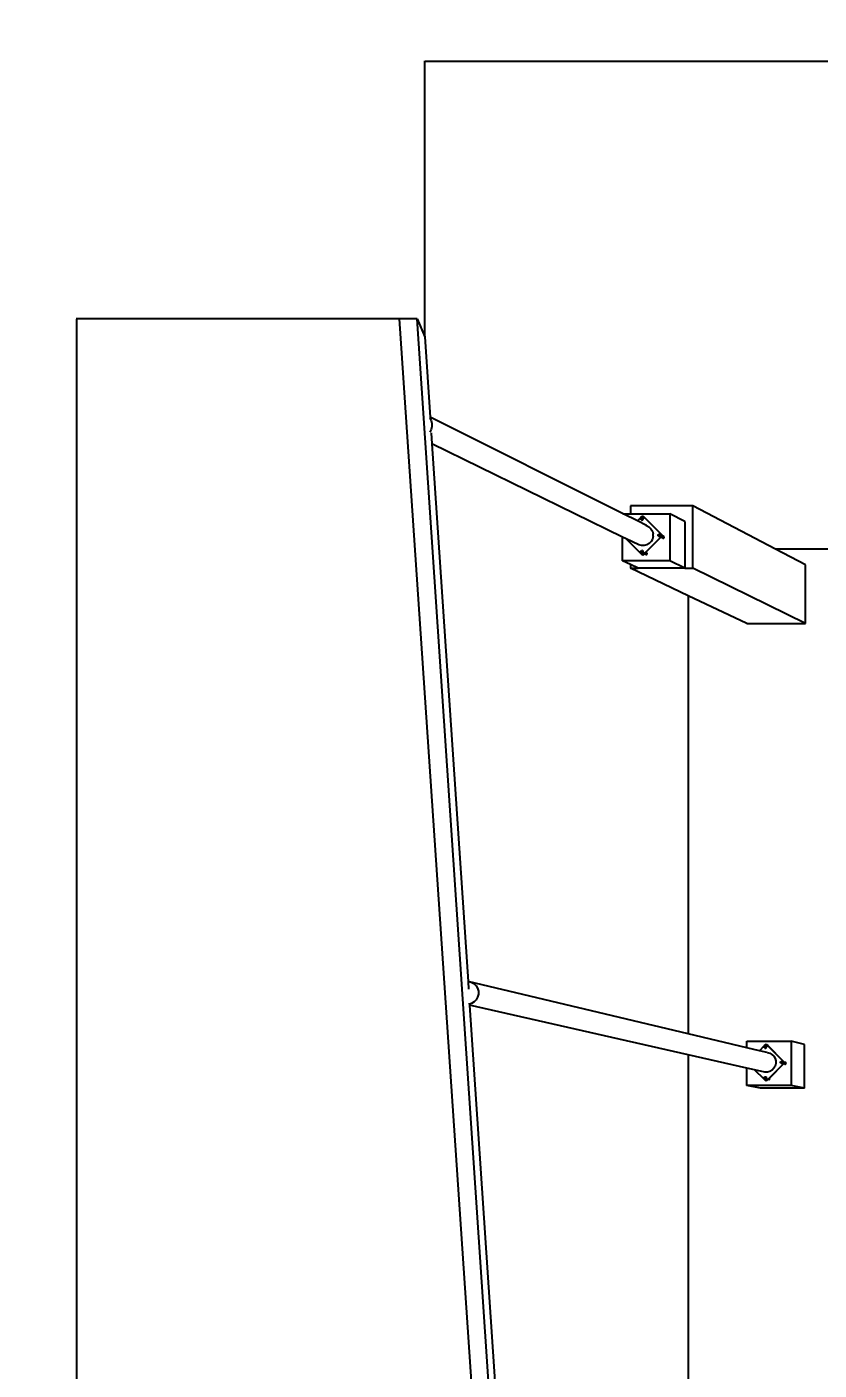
# Model space of a CAD drawing. Header units: inches. Extents: x -1152 to 1243, y -567 to 664.
# Drawn here: x -1152 to -790, y 48 to 664 of the extents above; entities that cross this region are included whole.
import ezdxf

# ---------------------------------------------------------------- set-up
doc = ezdxf.new("R2010")
doc.units = ezdxf.units.IN
doc.header["$MEASUREMENT"] = 0
doc.dimstyles.get("Standard").update_dxf_attribs({"dimtxt": 24, "dimasz": 0.18, "dimexe": 0.18, "dimexo": 0.0625, "dimgap": 0.09, "dimtad": 0, "dimtih": 1, "dimtoh": 1, "dimdec": 4, "dimzin": 0, "dimdsep": 46, "dimtxsty": 'Standard', "dimcen": 0.09, "dimclrd": 1, "dimclre": 1, "dimclrt": 1, "dimadec": 0, "dimazin": 0, "dimtfac": 1, "dimtdec": 4, "dimtofl": 0, "dimtmove": 0, "dimatfit": 3, "dimfxl": 1, "dimtolj": 1, "dimtzin": 0, "dimarcsym": 0})

# ---------------------------------------------------------------- blocks, each defined once
blk = doc.blocks.new('*D1')
at = {"color": 1, "lineweight": -2, "transparency": 16777216}
for p, q in [((-981.79, 529.86), (-1129.67, 529.86)), ((-1129.49, 529.68), (-1129.49, -5.25)), ((-1129.49, -564.36), (-1129.49, -29.43)), ((-897.36, -564.54), (-1129.67, -564.54))]:
    blk.add_line(p, q, dxfattribs=at)
at = {"color": 1, "transparency": 16777216}
for points in [[(-1129.52, 529.68), (-1129.46, 529.68), (-1129.49, 529.86)], [(-1129.52, -564.36), (-1129.46, -564.36), (-1129.49, -564.54)]]:
    blk.add_solid(points, dxfattribs=at)
at = {"layer": 'Defpoints', "color": 0, "transparency": 16777216}
for p in [(-981.72, 529.86), (-1129.49, -564.54), (-897.3, -564.54)]:
    blk.add_point(p, dxfattribs=at)
at = {"color": 1, "transparency": 16777216, "insert": (-1129.49, -17.34), "char_height": 24, "attachment_point": 5}
blk.add_mtext("\\A1;70'", dxfattribs=at)
blk = doc.blocks.new('*D2')
at = {"color": 1, "lineweight": -2, "transparency": 16777216}
for p, q in [((-970.13, 521.68), (-970.13, 647.97)), ((-969.95, 647.79), (-211.32, 647.79)), ((599.49, 647.79), (-159.14, 647.79)), ((599.67, 529.92), (599.67, 647.97))]:
    blk.add_line(p, q, dxfattribs=at)
at = {"color": 1, "transparency": 16777216}
for points in [[(-969.95, 647.82), (-969.95, 647.76), (-970.13, 647.79)], [(599.49, 647.82), (599.49, 647.76), (599.67, 647.79)]]:
    blk.add_solid(points, dxfattribs=at)
at = {"layer": 'Defpoints', "color": 0, "transparency": 16777216}
for p in [(599.67, 647.79), (599.67, 529.86), (-970.13, 521.62)]:
    blk.add_point(p, dxfattribs=at)
at = {"color": 1, "transparency": 16777216, "insert": (-185.23, 647.79), "char_height": 24, "attachment_point": 5}
blk.add_mtext("\\A1;97'", dxfattribs=at)

msp = doc.modelspace()

# ---------------------------------------------------------------- linework, layer by layer
for p, q in [((-907.35362, -566.54973), (-981.72459, 529.8555)), ((-973.62182, 529.8555), (-981.72459, 529.8555)), ((-899.86467, -566.54973), (-973.62182, 529.8555)), ((-973.62182, 529.8555), (-970.12633, 521.61805)), ((-970.12633, 521.61805), (-967.663, 484.87821)), ((-967.84937, 484.3264), (-967.21468, 483.25798)), ((-967.663, 484.87821), (-967.61824, 484.21074)), ((-879.33381, 440.61808), (-967.663, 484.87821)), ((-967.21468, 483.25798), (-966.83507, 481.90855)), ((-966.81765, 480.50685), (-967.16361, 479.14841)), ((-966.83507, 481.90855), (-966.81765, 480.50685)), ((-967.16361, 479.14841), (-967.84937, 477.92579)), ((-967.17451, 477.59255), (-966.83876, 472.58507)), ((-966.83876, 472.58507), (-950.33948, 226.50333)), ((-879.57574, 429.93142), (-966.83876, 472.58507)), ((-847.47569, 444.1898), (-876.02619, 444.1898)), ((-876.02619, 444.1898), (-876.02619, 440.61808)), ((-847.47569, 415.6393), (-847.47569, 444.1898)), ((-809.66593, 424.37246), (-847.47569, 444.1898)), ((-879.46628, 440.61808), (-879.33381, 440.61808)), ((-879.33381, 440.61808), (-876.02619, 440.61808)), ((-872.78909, 437.33863), (-879.33381, 440.61808)), ((-876.02619, 440.61808), (-857.98816, 440.61808)), ((-872.83297, 437.29475), (-872.78909, 437.33863)), ((-872.78909, 437.33863), (-871.20309, 438.92464)), ((-868.61748, 435.24832), (-872.78909, 437.33863)), ((-871.21699, 438.19744), (-871.20219, 438.30986)), ((-871.20219, 438.08502), (-871.21699, 438.19744)), ((-871.20309, 438.92464), (-870.402, 439.72572)), ((-871.20309, 438.92464), (-870.96845, 438.7446)), ((-871.20219, 438.30986), (-871.1588, 438.41462)), ((-871.1588, 437.98026), (-871.20219, 438.08502)), ((-871.1588, 438.41462), (-871.08977, 438.50458)), ((-871.08977, 437.8903), (-871.1588, 437.98026)), ((-871.08977, 438.50458), (-870.99981, 438.57361)), ((-870.99981, 437.82128), (-871.08977, 437.8903)), ((-870.99981, 438.57361), (-870.89505, 438.617)), ((-870.90089, 437.77155), (-870.99981, 437.82128)), ((-870.92567, 437.79057), (-870.99981, 437.82128)), ((-870.97989, 437.81303), (-870.90855, 437.75829)), ((-870.96845, 438.7446), (-870.69522, 438.63142)), ((-870.90089, 437.77155), (-870.92567, 437.79057)), ((-870.89505, 437.77788), (-870.92567, 437.79057)), ((-870.90855, 437.75829), (-870.80011, 437.71337)), ((-870.79614, 437.72817), (-870.90089, 437.77155)), ((-870.89505, 438.617), (-870.78263, 438.6318)), ((-870.78263, 437.76308), (-870.89505, 437.77788)), ((-870.80011, 437.71337), (-870.68374, 437.69805)), ((-870.68374, 437.71337), (-870.79614, 437.72817)), ((-870.78263, 438.6318), (-870.67021, 438.617)), ((-870.67021, 437.77788), (-870.78263, 437.76308)), ((-870.69522, 438.63142), (-870.402, 438.59282)), ((-870.57133, 437.72817), (-870.68374, 437.71337)), ((-870.68374, 437.69805), (-870.56736, 437.71337)), ((-870.68374, 437.71031), (-870.68374, 437.71337)), ((-870.68374, 437.69805), (-870.68374, 437.71031)), ((-870.67021, 438.617), (-870.6275, 438.59931)), ((-870.56545, 437.82128), (-870.67021, 437.77788)), ((-870.5782, 438.59282), (-870.6275, 438.59931)), ((-870.6275, 438.59931), (-870.56545, 438.57361)), ((-870.46976, 438.5479), (-870.5782, 438.59282)), ((-870.46976, 437.76912), (-870.57133, 437.72817)), ((-870.56736, 437.71337), (-870.45892, 437.75829)), ((-870.46658, 438.5238), (-870.56545, 438.57361)), ((-870.56545, 438.57361), (-870.54037, 438.55436)), ((-870.47549, 437.8903), (-870.56545, 437.82128)), ((-870.54037, 438.55436), (-870.46658, 438.5238)), ((-870.54037, 438.55436), (-870.47549, 438.50458)), ((-870.47549, 438.50458), (-870.40647, 438.41462)), ((-870.45416, 437.9181), (-870.47549, 437.8903)), ((-870.37663, 438.47644), (-870.46976, 438.5479)), ((-870.37663, 437.84057), (-870.46976, 437.76912)), ((-870.46658, 438.5238), (-870.37663, 438.45478)), ((-870.45892, 437.75829), (-870.3658, 437.82974)), ((-870.40647, 437.98026), (-870.45416, 437.9181)), ((-870.45416, 437.9181), (-870.37663, 437.84057)), ((-870.40647, 438.41462), (-870.36307, 438.30986)), ((-870.36307, 438.08502), (-870.40647, 437.98026)), ((-870.35409, 439.70151), (-870.402, 439.72572)), ((-870.402, 439.72572), (-869.60092, 438.92464)), ((-870.402, 439.72572), (-870.402, 438.59889)), ((-870.402, 438.59282), (-870.10879, 438.63142)), ((-870.30518, 438.38332), (-870.37663, 438.47644)), ((-870.37663, 438.45478), (-870.30762, 438.36483)), ((-870.37663, 437.84057), (-870.30518, 437.93369)), ((-870.29435, 438.37249), (-870.3658, 438.46561)), ((-870.3658, 437.82974), (-870.29435, 437.92286)), ((-870.36307, 438.30986), (-870.34827, 438.19744)), ((-870.34827, 438.19744), (-870.36307, 438.08502)), ((-870.35409, 439.70151), (-869.55306, 438.90048)), ((-870.30762, 438.36483), (-870.26423, 438.26008)), ((-870.26026, 438.27488), (-870.30518, 438.38332)), ((-870.30518, 437.93369), (-870.26601, 438.02826)), ((-870.24943, 438.26405), (-870.29435, 438.37249)), ((-870.29435, 437.92286), (-870.25069, 438.02826)), ((-870.26601, 438.02826), (-870.26423, 438.03527)), ((-870.26423, 438.26008), (-870.24943, 438.14768)), ((-870.24943, 438.14768), (-870.26423, 438.03527)), ((-870.26423, 438.03527), (-870.26026, 438.04214)), ((-870.24494, 438.15851), (-870.26026, 438.27488)), ((-870.26026, 438.04214), (-870.24494, 438.15851)), ((-870.25069, 438.02826), (-870.24943, 438.0313)), ((-870.23411, 438.14768), (-870.24943, 438.26405)), ((-870.24943, 438.0313), (-870.23411, 438.14768)), ((-870.10879, 438.63142), (-869.83555, 438.7446)), ((-869.83555, 438.7446), (-869.60092, 438.92464)), ((-869.60092, 438.92464), (-862.11765, 431.44137)), ((-869.55306, 438.90048), (-869.60092, 438.92464)), ((-869.55306, 438.90048), (-862.0702, 431.41762)), ((-857.98816, 440.61808), (-857.98816, 419.03049)), ((-851.0445, 437.05217), (-857.98816, 440.61808)), ((-851.0445, 437.05217), (-851.0445, 415.6393)), ((-868.88362, 435.3161), (-868.61748, 435.24832)), ((-868.61748, 435.24832), (-867.52283, 434.63433)), ((-867.52283, 434.63433), (-866.62438, 433.75795)), ((-866.62438, 433.75795), (-865.98338, 432.67889)), ((-865.98338, 432.67889), (-865.6435, 431.4707)), ((-865.6279, 430.21571), (-865.6435, 431.4707)), ((-863.38203, 430.80863), (-863.36723, 430.92105)), ((-863.36723, 430.69621), (-863.38203, 430.80863)), ((-863.36723, 430.92105), (-863.32383, 431.02581)), ((-863.32383, 430.59146), (-863.36723, 430.69621)), ((-863.32383, 431.02581), (-863.25481, 431.11577)), ((-863.25481, 430.5015), (-863.32383, 430.59146)), ((-863.25481, 431.11577), (-863.16485, 431.1848)), ((-863.16485, 431.1848), (-863.06009, 431.22819)), ((-863.06009, 431.22819), (-862.94767, 431.24299)), ((-862.94767, 431.24299), (-862.83525, 431.22819)), ((-862.83525, 431.22819), (-862.7951, 431.21156)), ((-862.74413, 431.20485), (-862.7951, 431.21156)), ((-862.7951, 431.21156), (-862.73049, 431.1848)), ((-862.63568, 431.15993), (-862.74413, 431.20485)), ((-862.63251, 431.13583), (-862.73049, 431.1848)), ((-862.73049, 431.1848), (-862.70675, 431.16658)), ((-862.70675, 431.16658), (-862.63251, 431.13583)), ((-862.70675, 431.16658), (-862.64053, 431.11577)), ((-862.64053, 431.11577), (-862.57151, 431.02581)), ((-862.57151, 430.59146), (-862.64053, 430.5015)), ((-862.54256, 431.08848), (-862.63568, 431.15993)), ((-862.63251, 431.13583), (-862.54256, 431.06681)), ((-862.57151, 431.02581), (-862.52811, 430.92105)), ((-862.52811, 430.69621), (-862.57151, 430.59146)), ((-862.47111, 430.99536), (-862.54256, 431.08848)), ((-862.54256, 431.06681), (-862.47354, 430.97686)), ((-862.47111, 430.54573), (-862.54256, 430.45261)), ((-862.46028, 430.98452), (-862.53173, 431.07764)), ((-862.53173, 430.44177), (-862.46028, 430.53489)), ((-862.52811, 430.92105), (-862.51331, 430.80863)), ((-862.51331, 430.80863), (-862.52811, 430.69621)), ((-862.47354, 430.97686), (-862.43016, 430.87211)), ((-862.42619, 430.88691), (-862.47111, 430.99536)), ((-862.44524, 430.60817), (-862.47111, 430.54573)), ((-862.41536, 430.87608), (-862.46028, 430.98452)), ((-862.46028, 430.53489), (-862.41662, 430.64029)), ((-862.43262, 430.76833), (-862.44947, 430.64029)), ((-862.44947, 430.64029), (-862.44524, 430.60817)), ((-862.43194, 430.64029), (-862.44524, 430.60817)), ((-862.44524, 430.60817), (-862.41087, 430.34707)), ((-862.43194, 430.64029), (-862.4434, 430.64029)), ((-862.43016, 430.6473), (-862.43194, 430.64029)), ((-862.41662, 430.64029), (-862.43194, 430.64029)), ((-862.43016, 430.87211), (-862.42455, 430.82956)), ((-862.41536, 430.75971), (-862.43016, 430.6473)), ((-862.43016, 430.6473), (-862.42619, 430.65417)), ((-862.4216, 430.85202), (-862.42619, 430.88691)), ((-862.42619, 430.65417), (-862.41087, 430.77054)), ((-862.4216, 430.85202), (-862.42455, 430.82956)), ((-862.42455, 430.82956), (-862.41536, 430.75971)), ((-862.41087, 430.9335), (-862.4216, 430.85202)), ((-862.41087, 430.77054), (-862.4216, 430.85202)), ((-862.41662, 430.64029), (-862.41536, 430.64333)), ((-861.31657, 430.64029), (-862.41662, 430.64029)), ((-862.40004, 430.75971), (-862.41536, 430.87608)), ((-862.41536, 430.64333), (-862.40004, 430.75971)), ((-862.29769, 431.20674), (-862.41087, 430.9335)), ((-862.11765, 431.44137), (-862.29769, 431.20674)), ((-862.11765, 431.44137), (-861.31657, 430.64029)), ((-862.0702, 431.41762), (-862.11765, 431.44137)), ((-861.4097, 430.54716), (-862.07801, 429.87885)), ((-862.0702, 431.41762), (-861.26916, 430.61658)), ((-861.31657, 430.64029), (-861.4097, 430.54716)), ((-861.36228, 430.52346), (-861.4097, 430.54716)), ((-861.26916, 430.61658), (-861.36228, 430.52346)), ((-861.26916, 430.61658), (-861.31657, 430.64029)), ((-879.57574, 419.03049), (-879.57574, 429.93142)), ((-878.01634, 429.1692), (-879.57574, 429.93142)), ((-871.20309, 422.35594), (-878.01634, 429.1692)), ((-872.18653, 426.31962), (-878.01634, 429.1692)), ((-870.97026, 426.00987), (-872.18653, 426.31962)), ((-869.71527, 426.02546), (-870.97026, 426.00987)), ((-868.50708, 426.36535), (-869.71527, 426.02546)), ((-862.11765, 429.83921), (-868.96599, 422.99087)), ((-862.0702, 429.81555), (-868.91816, 422.96759)), ((-867.42802, 427.00635), (-868.50708, 426.36535)), ((-866.55164, 427.90479), (-867.42802, 427.00635)), ((-865.93765, 428.99944), (-866.55164, 427.90479)), ((-865.6279, 430.21571), (-865.93765, 428.99944)), ((-863.16485, 430.43247), (-863.25481, 430.5015)), ((-863.1287, 430.41444), (-863.16485, 430.43247)), ((-863.13735, 430.42108), (-863.16485, 430.43247)), ((-863.14449, 430.42403), (-863.07448, 430.37032)), ((-863.13735, 430.42108), (-863.1287, 430.41444)), ((-863.09027, 430.40158), (-863.13735, 430.42108)), ((-863.1287, 430.41444), (-863.08531, 430.38115)), ((-863.06682, 430.38359), (-863.1287, 430.41444)), ((-863.06682, 430.38359), (-863.09027, 430.40158)), ((-863.06009, 430.38908), (-863.09027, 430.40158)), ((-863.08531, 430.38115), (-862.97687, 430.33623)), ((-863.07448, 430.37032), (-862.96604, 430.3254)), ((-862.96207, 430.3402), (-863.06682, 430.38359)), ((-862.94767, 430.37428), (-863.06009, 430.38908)), ((-862.97687, 430.33623), (-862.8605, 430.32091)), ((-862.96604, 430.3254), (-862.84967, 430.31008)), ((-862.84967, 430.3254), (-862.96207, 430.3402)), ((-862.83525, 430.38908), (-862.94767, 430.37428)), ((-862.8605, 430.32091), (-862.84967, 430.32234)), ((-862.84967, 430.3254), (-862.84967, 430.38718)), ((-862.73726, 430.3402), (-862.84967, 430.3254)), ((-862.84967, 430.32234), (-862.74413, 430.33623)), ((-862.84967, 430.32234), (-862.84967, 430.3254)), ((-862.84967, 430.31008), (-862.73329, 430.3254)), ((-862.84967, 430.31008), (-862.84967, 430.32234)), ((-862.73049, 430.43247), (-862.83525, 430.38908)), ((-862.74413, 430.33623), (-862.73726, 430.3402)), ((-862.63568, 430.38115), (-862.73726, 430.3402)), ((-862.73329, 430.3254), (-862.62485, 430.37032)), ((-862.64053, 430.5015), (-862.73049, 430.43247)), ((-862.63568, 430.38115), (-862.54256, 430.45261)), ((-862.62485, 430.37032), (-862.53173, 430.44177)), ((-862.41087, 430.34707), (-862.29769, 430.07384)), ((-862.29769, 430.07384), (-862.11765, 429.83921)), ((-862.10108, 429.85578), (-862.11765, 429.83921)), ((-862.0702, 429.81555), (-862.11765, 429.83921)), ((-862.07801, 429.87885), (-862.10108, 429.85578)), ((-862.10108, 429.85578), (-862.0702, 429.81555)), ((-862.03056, 429.85519), (-862.07801, 429.87885)), ((-862.03056, 429.85519), (-862.0702, 429.81555)), ((-861.36228, 430.52346), (-862.03056, 429.85519)), ((-861.18941, 429.43575), (-862.03056, 429.85519)), ((-861.40629, 429.76779), (-861.39844, 429.70817)), ((-861.39844, 429.70817), (-861.37591, 429.65377)), ((-860.74077, 430.21282), (-861.36228, 430.52346)), ((-861.18941, 430.21282), (-861.23077, 430.18108)), ((-861.22342, 429.46185), (-861.18941, 429.43575)), ((-861.12794, 430.23828), (-861.18941, 430.21282)), ((-861.18941, 429.43575), (-861.08121, 429.39093)), ((-861.08121, 429.39093), (-860.96509, 429.37564)), ((-860.96509, 430.27293), (-861.01286, 430.26664)), ((-860.84897, 430.25764), (-860.96509, 430.27293)), ((-860.96509, 429.37564), (-860.84897, 429.39093)), ((-860.74077, 430.21282), (-860.84897, 430.25764)), ((-860.84897, 429.39093), (-860.74077, 429.43575)), ((-860.64785, 430.14152), (-860.74077, 430.21282)), ((-860.74077, 429.43575), (-860.64785, 429.50705)), ((-860.57656, 430.04861), (-860.64785, 430.14152)), ((-860.64785, 429.50705), (-860.57646, 429.59996)), ((-860.53174, 429.9404), (-860.57656, 430.04861)), ((-860.57646, 429.59996), (-860.53183, 429.70821)), ((-860.53183, 429.70821), (-860.51645, 429.82429)), ((-860.51645, 429.82429), (-860.53174, 429.9404)), ((-857.98816, 419.03049), (-879.57574, 419.03049)), ((-876.02619, 417.33948), (-879.57574, 419.03049)), ((-871.22782, 423.38156), (-871.21302, 423.49398)), ((-871.21302, 423.26914), (-871.22782, 423.38156)), ((-871.21302, 423.49398), (-871.16963, 423.59873)), ((-871.16963, 423.16438), (-871.21302, 423.26914)), ((-870.96845, 422.53598), (-871.20309, 422.35594)), ((-870.402, 421.55486), (-871.20309, 422.35594)), ((-871.16963, 423.59873), (-871.1006, 423.68869)), ((-871.1006, 423.07442), (-871.16963, 423.16438)), ((-871.1006, 423.68869), (-871.01064, 423.75772)), ((-871.01064, 423.00539), (-871.1006, 423.07442)), ((-871.01064, 423.75772), (-870.90589, 423.80111)), ((-870.98596, 422.99517), (-871.01064, 423.00539)), ((-870.9797, 422.99036), (-871.01064, 423.00539)), ((-870.98596, 422.99517), (-870.9797, 422.99036)), ((-870.93174, 422.97271), (-870.98596, 422.99517)), ((-870.9797, 422.99036), (-870.91939, 422.94408)), ((-870.91172, 422.95735), (-870.9797, 422.99036)), ((-870.69522, 422.64915), (-870.96845, 422.53598)), ((-870.91172, 422.95735), (-870.93174, 422.97271)), ((-870.90589, 422.962), (-870.93174, 422.97271)), ((-870.91939, 422.94408), (-870.81094, 422.89916)), ((-870.80698, 422.91396), (-870.91172, 422.95735)), ((-870.90589, 423.80111), (-870.79347, 423.81591)), ((-870.79347, 422.9472), (-870.90589, 422.962)), ((-870.81094, 422.89916), (-870.69457, 422.88384)), ((-870.69457, 422.89916), (-870.80698, 422.91396)), ((-870.79347, 423.81591), (-870.68105, 423.80111)), ((-870.68105, 422.962), (-870.79347, 422.9472)), ((-870.402, 422.68776), (-870.69522, 422.64915)), ((-870.69457, 422.89916), (-870.69457, 422.96022)), ((-870.58216, 422.91396), (-870.69457, 422.89916)), ((-870.69457, 422.88384), (-870.5782, 422.89916)), ((-870.69457, 422.88384), (-870.69457, 422.89916)), ((-870.68105, 423.80111), (-870.57629, 423.75772)), ((-870.57629, 423.00539), (-870.68105, 422.962)), ((-870.47742, 422.95735), (-870.58216, 422.91396)), ((-870.5782, 422.89916), (-870.46976, 422.94408)), ((-870.47742, 423.70959), (-870.57629, 423.75772)), ((-870.57629, 423.75772), (-870.55598, 423.74213)), ((-870.48633, 423.07442), (-870.57629, 423.00539)), ((-870.55598, 423.74213), (-870.47742, 423.70959)), ((-870.55598, 423.74213), (-870.48633, 423.68869)), ((-870.48633, 423.68869), (-870.4173, 423.59873)), ((-870.4173, 423.16438), (-870.48633, 423.07442)), ((-870.47742, 423.70959), (-870.38747, 423.64058)), ((-870.38747, 423.02637), (-870.47742, 422.95735)), ((-870.46976, 422.94408), (-870.37663, 423.01554)), ((-870.4173, 423.59873), (-870.37391, 423.49398)), ((-870.37391, 423.26914), (-870.4173, 423.16438)), ((-870.10879, 422.64915), (-870.402, 422.68776)), ((-870.38965, 421.56721), (-870.402, 421.55486)), ((-870.35409, 421.53165), (-870.402, 421.55486)), ((-869.63602, 422.32084), (-870.38965, 421.56721)), ((-870.35409, 421.53165), (-870.38965, 421.56721)), ((-870.38747, 423.64058), (-870.31845, 423.55063)), ((-870.31845, 423.11632), (-870.38747, 423.02637)), ((-870.30518, 423.55829), (-870.37663, 423.65141)), ((-870.37663, 423.01554), (-870.30518, 423.10866)), ((-870.37663, 423.01554), (-870.37663, 421.55486)), ((-870.37391, 423.49398), (-870.35911, 423.38156)), ((-870.35911, 423.38156), (-870.37391, 423.26914)), ((-869.58815, 422.2976), (-870.35409, 421.53165)), ((-870.31845, 423.55063), (-870.27506, 423.44588)), ((-870.27506, 423.22107), (-870.31845, 423.11632)), ((-870.26026, 423.44985), (-870.30518, 423.55829)), ((-870.30518, 423.10866), (-870.26026, 423.2171)), ((-870.27506, 423.44588), (-870.26026, 423.33347)), ((-870.26026, 423.33347), (-870.27506, 423.22107)), ((-870.24494, 423.33347), (-870.26026, 423.44985)), ((-870.26026, 423.2171), (-870.24494, 423.33347)), ((-869.83555, 422.53598), (-870.10879, 422.64915)), ((-869.60092, 422.35594), (-869.83555, 422.53598)), ((-869.60092, 422.35594), (-869.63602, 422.32084)), ((-869.58815, 422.2976), (-869.63602, 422.32084)), ((-869.59329, 422.36357), (-869.60092, 422.35594)), ((-869.55306, 422.33269), (-869.60092, 422.35594)), ((-868.96599, 422.99087), (-869.59329, 422.36357)), ((-869.55306, 422.33269), (-869.59329, 422.36357)), ((-869.55306, 422.33269), (-869.58815, 422.2976)), ((-869.00627, 422.01502), (-869.58815, 422.2976)), ((-868.91816, 422.96759), (-869.55306, 422.33269)), ((-869.22379, 422.45524), (-869.23059, 422.40355)), ((-869.23059, 422.40355), (-869.22194, 422.33779)), ((-869.09919, 422.72079), (-869.13737, 422.67103)), ((-869.12692, 422.12246), (-869.09919, 422.08632)), ((-869.05506, 422.75465), (-869.09919, 422.72079)), ((-869.09919, 422.08632), (-869.00627, 422.01502)), ((-869.00627, 422.01502), (-868.89807, 421.9702)), ((-868.91816, 422.96759), (-868.96599, 422.99087)), ((-868.89807, 422.83691), (-868.95344, 422.81397)), ((-868.55763, 422.79209), (-868.91816, 422.96759)), ((-868.83893, 422.84469), (-868.89807, 422.83691)), ((-868.89807, 421.9702), (-868.78195, 421.95491)), ((-868.78195, 421.95491), (-868.66584, 421.9702)), ((-868.66584, 422.83691), (-868.71715, 422.84366)), ((-868.55763, 422.79209), (-868.66584, 422.83691)), ((-868.66584, 421.9702), (-868.55763, 422.01502)), ((-868.46471, 422.72079), (-868.55763, 422.79209)), ((-868.55763, 422.01502), (-868.46471, 422.08632)), ((-868.39342, 422.62787), (-868.46471, 422.72079)), ((-868.46471, 422.08632), (-868.39342, 422.17923)), ((-868.3486, 422.51967), (-868.39342, 422.62787)), ((-868.39342, 422.17923), (-868.3486, 422.28744)), ((-868.33331, 422.40355), (-868.3486, 422.51967)), ((-868.3486, 422.28744), (-868.33331, 422.40355)), ((-851.0445, 415.6393), (-857.98816, 419.03049)), ((-662.20515, 424.37246), (-809.66593, 424.37246)), ((-795.94343, 417.18005), (-809.66593, 424.37246)), ((-876.02619, 417.33948), (-876.02619, 415.6393)), ((-872.45738, 415.6393), (-876.02619, 417.33948)), ((-876.02619, 415.6393), (-872.45738, 415.6393)), ((-849.5723, 403.08799), (-876.02619, 415.6393)), ((-851.0445, 415.6393), (-872.45738, 415.6393)), ((-851.0445, 415.6393), (-847.47569, 415.6393)), ((-795.94343, 390.36562), (-847.47569, 415.6393)), ((-795.94343, 390.36562), (-795.94343, 417.18005)), ((-849.5723, 403.08799), (-849.5723, 202.51967)), ((-822.75786, 390.36562), (-849.5723, 403.08799)), ((-822.75786, 390.36562), (-795.94343, 390.36562)), ((-950.33948, 226.50333), (-950.19173, 226.50517)), ((-950.33948, 226.50333), (-950.10277, 222.97287)), ((-950.19173, 226.50517), (-948.85819, 226.16555)), ((-849.5723, 202.51967), (-950.19173, 226.50517)), ((-948.85819, 226.16555), (-947.658, 225.49237)), ((-947.658, 225.49237), (-946.67293, 224.53148)), ((-946.67293, 224.53148), (-945.97012, 223.34839)), ((-945.97012, 223.34839), (-945.59747, 222.0237)), ((-945.59747, 222.0237), (-945.58037, 220.64771)), ((-950.06183, 216.05345), (-950.10277, 216.05294)), ((-948.73715, 216.4261), (-950.06183, 216.05345)), ((-949.63162, 215.9458), (-949.60986, 215.62129)), ((-849.5723, 192.90645), (-949.60986, 215.62129)), ((-949.60986, 215.62129), (-933.54329, -24.00669)), ((-947.55405, 217.12891), (-948.73715, 216.4261)), ((-946.59317, 218.11398), (-947.55405, 217.12891)), ((-945.91998, 219.31417), (-946.59317, 218.11398)), ((-945.58037, 220.64771), (-945.91998, 219.31417)), ((-822.6837, 196.11001), (-849.5723, 202.51967)), ((-822.6837, 199.15057), (-802.41884, 199.15057)), ((-822.6837, 196.11001), (-822.6837, 199.15057)), ((-817.01177, 194.75794), (-814.70756, 197.06215)), ((-814.70756, 197.06215), (-813.95566, 197.81405)), ((-814.70756, 197.06215), (-814.48733, 196.89317)), ((-814.48733, 196.89317), (-814.23088, 196.78694)), ((-813.91361, 197.80383), (-813.95566, 197.81405)), ((-813.95566, 197.81405), (-813.20377, 197.06215)), ((-813.95566, 197.81405), (-813.95566, 196.75641)), ((-813.91361, 197.80383), (-813.16175, 197.05197)), ((-813.68045, 196.78694), (-813.42399, 196.89317)), ((-813.42399, 196.89317), (-813.20377, 197.06215)), ((-813.20377, 197.06215), (-806.17997, 190.03835)), ((-813.16175, 197.05197), (-813.20377, 197.06215)), ((-813.16175, 197.05197), (-812.45876, 196.34898)), ((-802.41884, 199.15057), (-802.41884, 178.88571)), ((-796.31978, 197.63686), (-802.41884, 199.15057)), ((-796.31978, 177.52603), (-796.31978, 197.63686)), ((-849.5723, 192.90645), (-849.5723, -8.77611)), ((-822.6837, 186.80105), (-849.5723, 192.90645)), ((-817.01177, 194.75794), (-822.6837, 196.11001)), ((-813.4223, 193.90229), (-817.01177, 194.75794)), ((-814.71459, 196.35383), (-814.70069, 196.45935)), ((-814.70069, 196.24831), (-814.71459, 196.35383)), ((-814.70069, 196.45935), (-814.65997, 196.55767)), ((-814.65997, 196.14999), (-814.70069, 196.24831)), ((-814.65997, 196.55767), (-814.59518, 196.64211)), ((-814.59518, 196.06555), (-814.65997, 196.14999)), ((-814.59518, 196.64211), (-814.51074, 196.7069)), ((-814.51074, 196.00076), (-814.59518, 196.06555)), ((-814.51074, 196.7069), (-814.41242, 196.74762)), ((-814.41242, 195.96004), (-814.51074, 196.00076)), ((-814.43213, 195.9682), (-814.43111, 195.96742)), ((-814.43111, 195.96742), (-814.32933, 195.92526)), ((-814.41242, 196.74762), (-814.3069, 196.76151)), ((-814.3256, 195.93915), (-814.41242, 195.96004)), ((-814.35908, 195.95301), (-814.41242, 195.96004)), ((-814.3256, 195.93915), (-814.35908, 195.95301)), ((-814.3069, 195.94614), (-814.35908, 195.95301)), ((-814.32933, 195.92526), (-814.2201, 195.91088)), ((-814.2201, 195.92526), (-814.3256, 195.93915)), ((-814.3069, 196.76151), (-814.28216, 196.75826)), ((-814.20138, 195.96004), (-814.3069, 195.94614)), ((-814.23027, 196.76509), (-814.28216, 196.75826)), ((-814.28216, 196.75826), (-814.20138, 196.74762)), ((-814.23088, 196.78694), (-813.95566, 196.75071)), ((-814.12104, 196.75071), (-814.23027, 196.76509)), ((-814.2201, 195.92526), (-814.2201, 195.95757)), ((-814.11459, 195.93915), (-814.2201, 195.92526)), ((-814.2201, 195.91088), (-814.11087, 195.92526)), ((-814.2201, 195.92238), (-814.2201, 195.92526)), ((-814.2201, 195.91088), (-814.2201, 195.92238)), ((-814.11459, 196.72665), (-814.20138, 196.74762)), ((-814.20138, 196.74762), (-814.1676, 196.73363)), ((-814.10306, 196.00076), (-814.20138, 195.96004)), ((-814.1676, 196.73363), (-814.11459, 196.72665)), ((-814.1676, 196.73363), (-814.10306, 196.7069)), ((-814.01926, 196.70855), (-814.12104, 196.75071)), ((-814.11459, 196.72665), (-814.01628, 196.68593)), ((-814.01926, 195.97759), (-814.11459, 195.93915)), ((-814.11087, 195.92526), (-814.00909, 195.96742)), ((-814.10306, 196.7069), (-814.01862, 196.64211)), ((-814.01862, 196.06555), (-814.10306, 196.00076)), ((-813.93185, 196.64148), (-814.01926, 196.70855)), ((-813.93185, 196.04465), (-814.01926, 195.97759)), ((-814.01862, 196.64211), (-813.95383, 196.55767)), ((-813.99002, 196.10282), (-814.01862, 196.06555)), ((-814.01628, 196.68593), (-813.93185, 196.62115)), ((-814.00909, 195.96742), (-813.92168, 196.03448)), ((-813.95383, 196.14999), (-813.99002, 196.10282)), ((-813.99002, 196.10282), (-813.93185, 196.04465)), ((-813.95566, 196.75071), (-813.68045, 196.78694)), ((-813.95383, 196.55767), (-813.91311, 196.45935)), ((-813.91311, 196.24831), (-813.95383, 196.14999)), ((-813.86479, 196.55408), (-813.93185, 196.64148)), ((-813.93185, 196.62115), (-813.86707, 196.53672)), ((-813.93185, 196.04465), (-813.86479, 196.13206)), ((-813.85462, 196.54391), (-813.92168, 196.63131)), ((-813.92168, 196.03448), (-813.85462, 196.12189)), ((-813.91311, 196.45935), (-813.89921, 196.35383)), ((-813.89921, 196.35383), (-813.91311, 196.24831)), ((-813.86707, 196.53672), (-813.82635, 196.4384)), ((-813.82263, 196.45229), (-813.86479, 196.55408)), ((-813.86479, 196.13206), (-813.82802, 196.22081)), ((-813.81246, 196.44213), (-813.85462, 196.54391)), ((-813.85462, 196.12189), (-813.81364, 196.22081)), ((-813.82802, 196.22081), (-813.82635, 196.22739)), ((-813.82635, 196.4384), (-813.81246, 196.3329)), ((-813.81246, 196.3329), (-813.82635, 196.22739)), ((-813.82635, 196.22739), (-813.82263, 196.23384)), ((-813.80824, 196.34307), (-813.82263, 196.45229)), ((-813.82263, 196.23384), (-813.80824, 196.34307)), ((-813.81364, 196.22081), (-813.81246, 196.22367)), ((-813.79808, 196.3329), (-813.81246, 196.44213)), ((-813.81246, 196.22367), (-813.79808, 196.3329)), ((-813.4223, 193.90229), (-812.28071, 193.61156)), ((-812.44227, 196.345), (-812.45876, 196.34898)), ((-812.45876, 196.34898), (-812.45667, 196.34689)), ((-812.44227, 196.345), (-812.45667, 196.34689)), ((-812.45667, 196.34689), (-812.14257, 196.0328)), ((-812.3407, 196.30292), (-812.44227, 196.345)), ((-812.25347, 196.23599), (-812.3407, 196.30292)), ((-812.28071, 193.61156), (-811.25327, 193.03527)), ((-812.18654, 196.14877), (-812.25347, 196.23599)), ((-812.14447, 196.0472), (-812.18654, 196.14877)), ((-812.14257, 196.0328), (-812.14447, 196.0472)), ((-812.14257, 196.0328), (-806.13832, 190.02854)), ((-811.25327, 193.03527), (-810.40999, 192.2127)), ((-810.40999, 192.2127), (-809.80834, 191.19989)), ((-809.80834, 191.19989), (-809.48933, 190.06588)), ((-822.6837, 178.88571), (-822.6837, 186.80105)), ((-819.20883, 186.01203), (-822.6837, 186.80105)), ((-814.70756, 181.51076), (-819.20883, 186.01203)), ((-814.48903, 184.94034), (-819.20883, 186.01203)), ((-813.31109, 184.95498), (-814.48903, 184.94034)), ((-812.17708, 185.27399), (-813.31109, 184.95498)), ((-806.17997, 188.53456), (-812.31637, 182.39816)), ((-806.13832, 188.52482), (-812.28729, 182.37585)), ((-811.16428, 185.87564), (-812.17708, 185.27399)), ((-810.34171, 186.71892), (-811.16428, 185.87564)), ((-809.76542, 187.74636), (-810.34171, 186.71892)), ((-809.47469, 188.88795), (-809.76542, 187.74636)), ((-809.48933, 190.06588), (-809.47469, 188.88795)), ((-807.36074, 189.41874), (-807.34684, 189.52425)), ((-807.34684, 189.31322), (-807.36074, 189.41874)), ((-807.34684, 189.52425), (-807.30612, 189.62258)), ((-807.30612, 189.21489), (-807.34684, 189.31322)), ((-807.30612, 189.62258), (-807.24133, 189.70701)), ((-807.24133, 189.13046), (-807.30612, 189.21489)), ((-807.24133, 189.70701), (-807.15689, 189.7718)), ((-807.15689, 189.06567), (-807.24133, 189.13046)), ((-807.15689, 189.7718), (-807.05857, 189.81253)), ((-807.05857, 189.02494), (-807.15689, 189.06567)), ((-807.05857, 189.81253), (-806.95305, 189.82642)), ((-807.02518, 189.01712), (-807.05857, 189.02494)), ((-807.0373, 189.02214), (-807.05857, 189.02494)), ((-807.05838, 189.02492), (-806.97626, 188.9909)), ((-807.0373, 189.02214), (-807.02518, 189.01712)), ((-807.00376, 189.01773), (-807.0373, 189.02214)), ((-807.02518, 189.01712), (-806.98643, 189.00107)), ((-806.97254, 189.00479), (-807.02518, 189.01712)), ((-806.97254, 189.00479), (-807.00376, 189.01773)), ((-806.95305, 189.01105), (-807.00376, 189.01773)), ((-806.98643, 189.00107), (-806.8772, 188.98669)), ((-806.97626, 188.9909), (-806.86703, 188.97652)), ((-806.86703, 188.9909), (-806.97254, 189.00479)), ((-806.95305, 189.82642), (-806.93151, 189.82359)), ((-806.84753, 189.02494), (-806.95305, 189.01105)), ((-806.8772, 189.83074), (-806.93151, 189.82359)), ((-806.93151, 189.82359), (-806.84753, 189.81253)), ((-806.76797, 189.81636), (-806.8772, 189.83074)), ((-806.8772, 188.98669), (-806.86703, 188.98803)), ((-806.86703, 188.9909), (-806.86703, 189.02238)), ((-806.76153, 189.00479), (-806.86703, 188.9909)), ((-806.86703, 188.98803), (-806.76797, 189.00107)), ((-806.86703, 188.98803), (-806.86703, 188.9909)), ((-806.86703, 188.97652), (-806.75781, 188.9909)), ((-806.86703, 188.97652), (-806.86703, 188.98803)), ((-806.76153, 189.7923), (-806.84753, 189.81253)), ((-806.84753, 189.81253), (-806.816, 189.79947)), ((-806.74921, 189.06567), (-806.84753, 189.02494)), ((-806.816, 189.79947), (-806.76153, 189.7923)), ((-806.816, 189.79947), (-806.74921, 189.7718)), ((-806.66619, 189.7742), (-806.76797, 189.81636)), ((-806.76797, 189.00107), (-806.76153, 189.00479)), ((-806.76153, 189.7923), (-806.66321, 189.75157)), ((-806.66619, 189.04323), (-806.76153, 189.00479)), ((-806.75781, 188.9909), (-806.65602, 189.03306)), ((-806.74921, 189.7718), (-806.66477, 189.70701)), ((-806.66477, 189.13046), (-806.74921, 189.06567)), ((-806.57879, 189.70713), (-806.66619, 189.7742)), ((-806.66619, 189.04323), (-806.57879, 189.1103)), ((-806.66477, 189.70701), (-806.59998, 189.62258)), ((-806.59998, 189.21489), (-806.66477, 189.13046)), ((-806.66321, 189.75157), (-806.57879, 189.68679)), ((-806.65602, 189.03306), (-806.56862, 189.10013)), ((-806.59998, 189.62258), (-806.55926, 189.52425)), ((-806.55926, 189.31322), (-806.59998, 189.21489)), ((-806.51172, 189.61972), (-806.57879, 189.70713)), ((-806.57879, 189.68679), (-806.514, 189.60237)), ((-806.51172, 189.1977), (-806.57879, 189.1103)), ((-806.50155, 189.60956), (-806.56862, 189.69696)), ((-806.56862, 189.10013), (-806.50155, 189.18753)), ((-806.55926, 189.52425), (-806.54536, 189.41874)), ((-806.54536, 189.41874), (-806.55926, 189.31322)), ((-806.514, 189.60237), (-806.47328, 189.50405)), ((-806.46956, 189.51794), (-806.51172, 189.61972)), ((-806.48744, 189.25631), (-806.51172, 189.1977)), ((-806.45939, 189.50777), (-806.50155, 189.60956)), ((-806.50155, 189.18753), (-806.46058, 189.28646)), ((-806.46802, 189.46411), (-806.49141, 189.28646)), ((-806.49141, 189.28646), (-806.48744, 189.25631)), ((-806.47496, 189.28646), (-806.48744, 189.25631)), ((-806.48744, 189.25631), (-806.45518, 189.01124)), ((-806.47496, 189.28646), (-806.48571, 189.28646)), ((-806.47328, 189.29304), (-806.47496, 189.28646)), ((-806.46058, 189.28646), (-806.47496, 189.28646)), ((-806.47328, 189.50405), (-806.46802, 189.46411)), ((-806.45939, 189.39855), (-806.47328, 189.29304)), ((-806.47328, 189.29304), (-806.46956, 189.29949)), ((-806.46525, 189.48519), (-806.46956, 189.51794)), ((-806.46956, 189.29949), (-806.45518, 189.40871)), ((-806.46525, 189.48519), (-806.46802, 189.46411)), ((-806.46802, 189.46411), (-806.45939, 189.39855)), ((-806.45518, 189.56167), (-806.46525, 189.48519)), ((-806.45518, 189.40871), (-806.46525, 189.48519)), ((-806.46058, 189.28646), (-806.45939, 189.28932)), ((-805.42807, 189.28646), (-806.46058, 189.28646)), ((-806.44501, 189.39855), (-806.45939, 189.50777)), ((-806.45939, 189.28932), (-806.44501, 189.39855)), ((-806.34895, 189.81813), (-806.45518, 189.56167)), ((-806.45518, 189.01124), (-806.34895, 188.75479)), ((-806.17997, 190.03835), (-806.34895, 189.81813)), ((-806.34895, 188.75479), (-806.17997, 188.53456)), ((-806.17997, 190.03835), (-805.42807, 189.28646)), ((-806.13832, 190.02854), (-806.17997, 190.03835)), ((-806.16063, 188.5539), (-806.17997, 188.53456)), ((-806.13832, 188.52482), (-806.17997, 188.53456)), ((-805.95502, 188.75951), (-806.16063, 188.5539)), ((-806.16063, 188.5539), (-806.13832, 188.52482)), ((-806.13832, 190.02854), (-805.66713, 189.55735)), ((-805.91338, 188.74976), (-806.13832, 188.52482)), ((-805.62514, 189.08939), (-805.95502, 188.75951)), ((-805.91338, 188.74976), (-805.95502, 188.75951)), ((-805.63293, 189.0302), (-805.91338, 188.74976)), ((-805.32237, 188.61134), (-805.91338, 188.74976)), ((-805.10437, 189.42494), (-805.66713, 189.55735)), ((-805.66713, 189.55735), (-805.38646, 189.27668)), ((-805.63293, 189.0302), (-805.63452, 189.01814)), ((-805.63452, 189.01814), (-805.63096, 188.99109)), ((-805.38646, 189.27668), (-805.63293, 189.0302)), ((-805.62514, 189.08939), (-805.63293, 189.0302)), ((-805.42807, 189.28646), (-805.62514, 189.08939)), ((-805.48547, 188.70062), (-805.42394, 188.65341)), ((-805.42394, 189.38287), (-805.44279, 189.36841)), ((-805.38646, 189.27668), (-805.42807, 189.28646)), ((-805.32237, 189.42494), (-805.42394, 189.38287)), ((-805.42394, 188.65341), (-805.32237, 188.61134)), ((-805.21337, 189.43929), (-805.32237, 189.42494)), ((-805.32237, 188.61134), (-805.21337, 188.59699)), ((-805.10437, 189.42494), (-805.21337, 189.43929)), ((-805.21337, 188.59699), (-805.10458, 188.61139)), ((-805.10458, 188.61139), (-805.05358, 188.63238)), ((-805.00279, 189.38287), (-805.10437, 189.42494)), ((-805.05358, 188.63238), (-805.00279, 188.65336)), ((-804.91557, 189.31594), (-805.00279, 189.38287)), ((-805.00279, 188.65336), (-804.91557, 188.72034)), ((-804.84864, 189.22872), (-804.91557, 189.31594)), ((-804.91557, 188.72034), (-804.84864, 188.80756)), ((-804.80657, 189.12714), (-804.84864, 189.22872)), ((-804.84864, 188.80756), (-804.80657, 188.90914)), ((-804.79222, 189.01814), (-804.80657, 189.12714)), ((-804.80657, 188.90914), (-804.79222, 189.01814)), ((-816.43061, 177.52603), (-822.6837, 178.88571)), ((-802.41884, 178.88571), (-822.6837, 178.88571)), ((-814.72476, 182.44772), (-814.71086, 182.55324)), ((-814.71086, 182.34221), (-814.72476, 182.44772)), ((-814.71086, 182.55324), (-814.67014, 182.65157)), ((-814.67014, 182.24388), (-814.71086, 182.34221)), ((-814.48733, 181.67975), (-814.70756, 181.51076)), ((-813.95566, 180.75886), (-814.70756, 181.51076)), ((-814.67014, 182.65157), (-814.60535, 182.736)), ((-814.60535, 182.15945), (-814.67014, 182.24388)), ((-814.60535, 182.736), (-814.52091, 182.80079)), ((-814.52091, 182.09466), (-814.60535, 182.15945)), ((-814.52091, 182.80079), (-814.42259, 182.84152)), ((-814.42259, 182.05393), (-814.52091, 182.09466)), ((-814.23088, 181.78597), (-814.48733, 181.67975)), ((-814.42259, 182.84152), (-814.31707, 182.85541)), ((-814.41862, 182.05341), (-814.42259, 182.05393)), ((-814.41862, 182.05341), (-814.4167, 182.05261)), ((-814.4167, 182.05261), (-814.33949, 182.02063)), ((-814.33577, 182.03452), (-814.4167, 182.05261)), ((-814.364, 182.04622), (-814.4167, 182.05261)), ((-814.33577, 182.03452), (-814.364, 182.04622)), ((-814.31707, 182.04004), (-814.364, 182.04622)), ((-814.33949, 182.02063), (-814.23027, 182.00625)), ((-814.23027, 182.02063), (-814.33577, 182.03452)), ((-814.31707, 182.85541), (-814.21155, 182.84152)), ((-814.21155, 182.05393), (-814.31707, 182.04004)), ((-813.95566, 181.82221), (-814.23088, 181.78597)), ((-814.23027, 182.02063), (-814.23027, 182.05147)), ((-814.12476, 182.03452), (-814.23027, 182.02063)), ((-814.23027, 182.00625), (-814.12104, 182.02063)), ((-814.23027, 182.00625), (-814.23027, 182.02063)), ((-814.12476, 182.82203), (-814.21155, 182.84152)), ((-814.21155, 182.84152), (-814.18301, 182.8297)), ((-814.11323, 182.09466), (-814.21155, 182.05393)), ((-814.18301, 182.8297), (-814.12476, 182.82203)), ((-814.18301, 182.8297), (-814.11323, 182.80079)), ((-814.12476, 182.82203), (-814.02645, 182.7813)), ((-814.02645, 182.07525), (-814.12476, 182.03452)), ((-814.12104, 182.02063), (-814.01926, 182.06279)), ((-814.11323, 182.80079), (-814.02879, 182.736)), ((-814.02879, 182.15945), (-814.11323, 182.09466)), ((-814.02879, 182.736), (-813.964, 182.65157)), ((-813.964, 182.24388), (-814.02879, 182.15945)), ((-814.02645, 182.7813), (-813.94202, 182.71652)), ((-813.94202, 182.14003), (-814.02645, 182.07525)), ((-814.01926, 182.06279), (-813.93185, 182.12986)), ((-813.964, 182.65157), (-813.92328, 182.55324)), ((-813.92328, 182.34221), (-813.964, 182.24388)), ((-813.68045, 181.78597), (-813.95566, 181.82221)), ((-813.93931, 180.77522), (-813.95566, 180.75886)), ((-813.91361, 180.74953), (-813.95566, 180.75886)), ((-813.94202, 182.71652), (-813.87724, 182.6321)), ((-813.87724, 182.22445), (-813.94202, 182.14003)), ((-813.20377, 181.51076), (-813.93931, 180.77522)), ((-813.91361, 180.74953), (-813.93931, 180.77522)), ((-813.86479, 182.63929), (-813.93185, 182.72669)), ((-813.93185, 182.12986), (-813.86479, 182.21726)), ((-813.93185, 182.12986), (-813.93185, 180.75886)), ((-813.92328, 182.55324), (-813.90938, 182.44772)), ((-813.90938, 182.44772), (-813.92328, 182.34221)), ((-813.16175, 181.50138), (-813.91361, 180.74953)), ((-813.87724, 182.6321), (-813.83652, 182.53378)), ((-813.83652, 182.32277), (-813.87724, 182.22445)), ((-813.82263, 182.5375), (-813.86479, 182.63929)), ((-813.86479, 182.21726), (-813.82263, 182.31905)), ((-813.83652, 182.53378), (-813.82263, 182.42827)), ((-813.82263, 182.42827), (-813.83652, 182.32277)), ((-813.80824, 182.42827), (-813.82263, 182.5375)), ((-813.82263, 182.31905), (-813.80824, 182.42827)), ((-813.42399, 181.67975), (-813.68045, 181.78597)), ((-813.20377, 181.51076), (-813.42399, 181.67975)), ((-813.19083, 181.5237), (-813.20377, 181.51076)), ((-813.16175, 181.50138), (-813.20377, 181.51076)), ((-812.99452, 181.72001), (-813.19083, 181.5237)), ((-813.16175, 181.50138), (-813.19083, 181.5237)), ((-812.95252, 181.71062), (-813.16175, 181.50138)), ((-812.89733, 181.81719), (-812.99452, 181.72001)), ((-812.95252, 181.71062), (-812.99452, 181.72001)), ((-812.87502, 181.78811), (-812.95252, 181.71062)), ((-812.66027, 181.64529), (-812.95252, 181.71062)), ((-812.31637, 182.39816), (-812.89733, 181.81719)), ((-812.89733, 181.81719), (-812.87502, 181.78811)), ((-812.28729, 182.37585), (-812.87502, 181.78811)), ((-812.87502, 181.78811), (-812.84907, 181.7543)), ((-812.84907, 181.7543), (-812.76185, 181.68737)), ((-812.76185, 181.68737), (-812.66027, 181.64529)), ((-812.66027, 181.64529), (-812.55127, 181.63094)), ((-812.55127, 181.63094), (-812.44227, 181.64529)), ((-812.44227, 181.64529), (-812.3407, 181.68737)), ((-812.3407, 181.68737), (-812.25347, 181.7543)), ((-812.28729, 182.37585), (-812.31637, 182.39816)), ((-812.25347, 182.3499), (-812.28729, 182.37585)), ((-812.18654, 182.26267), (-812.25347, 182.3499)), ((-812.25347, 181.7543), (-812.18654, 181.84152)), ((-812.14447, 182.1611), (-812.18654, 182.26267)), ((-812.18654, 181.84152), (-812.14447, 181.94309)), ((-812.13012, 182.0521), (-812.14447, 182.1611)), ((-812.14447, 181.94309), (-812.13012, 182.0521)), ((-796.31978, 177.52603), (-802.41884, 178.88571)), ((-796.31978, 177.52603), (-816.43061, 177.52603))]:
    msp.add_line(p, q)

# ---------------------------------------------------------------- dimensions: what is measured, and where the dimension line sits
dim = msp.add_linear_dim(base=(599.6665, 647.79372), p1=(-970.12633, 521.61805), p2=(599.6665, 529.8555), text="97'", dimstyle='Standard')
dim.commit()
dim.dimension.update_dxf_attribs({"geometry": '*D2', "text_midpoint": (-185.22991, 647.79372)})
dim = msp.add_linear_dim(base=(-1129.48975, -564.54069), p1=(-981.72459, 529.8555), p2=(-897.30158, -564.54069), angle=90, text="70'", dimstyle='Standard')
dim.commit()
dim.dimension.update_dxf_attribs({"geometry": '*D1', "text_midpoint": (-1129.48975, -17.34259)})

doc.saveas('drawing.dxf')
